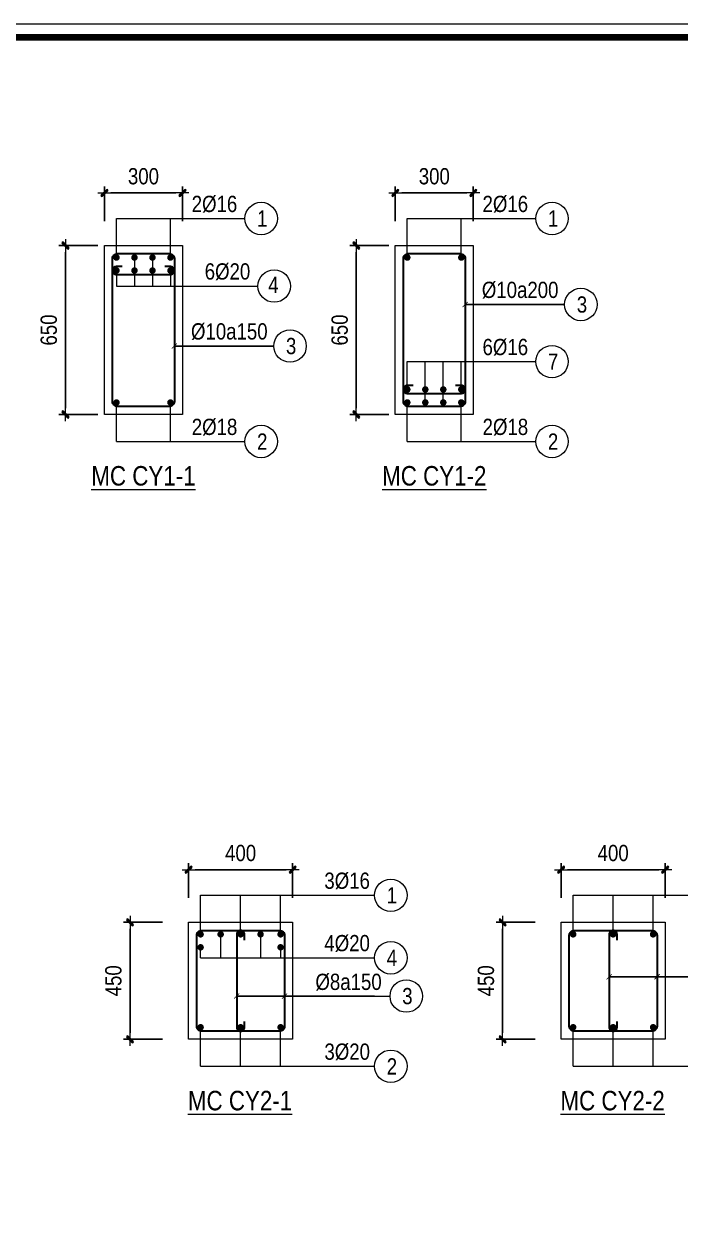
# Model space of a CAD drawing. Header units: millimetres. Extents: x 397144 to 8960116, y 345581 to 674207.
# Drawn here: x 5053080 to 5055603, y 612521 to 617107 of the extents above; entities that cross this region are included whole.
import ezdxf
from ezdxf.enums import TextEntityAlignment as Align

# ---------------------------------------------------------------- set-up
doc = ezdxf.new("R2010")
doc.units = ezdxf.units.MM
doc.header["$PDSIZE"] = -10
doc.layers.get('0').update_dxf_attribs({"linetype": 'CONTINUOUS'})
doc.layers.get('Defpoints').update_dxf_attribs({"color": 12, "linetype": 'CONTINUOUS'})
for name, color, linetype, lineweight in [('CDAI', 8, 'CONTINUOUS', 30), ('CTHEP', 2, 'CONTINUOUS', 50), ('DBAO', 3, 'CONTINUOUS', 20), ('DGIONG', 4, 'CONTINUOUS', 13), ('KTH', 150, 'CONTINUOUS', 5), ('STICK', 1, 'CONTINUOUS', 9), ('TEXT', 7, 'CONTINUOUS', 15)]:
    doc.layers.add(name, color=color, linetype=linetype, lineweight=lineweight)
doc.styles.add('Star-HelCon', font='VHELVCN_0.TTF')
doc.styles.add('TTP-HelCon', font='VHELVCN_0.TTF')
doc.styles.add('VNI-HELVE-CONDENSE', font='VHELVCN_0.TTF')
doc.dimstyles.new('kc-25', dxfattribs={"dimtxt": 62.5, "dimasz": 20, "dimexe": 20, "dimexo": 50, "dimgap": 25, "dimtad": 3, "dimdec": 0, "dimzin": 0, "dimdsep": 46, "dimtxsty": 'VNI-HELVE-CONDENSE', "dimblk": 'DIM', "dimcen": 2.5, "dimclrd": 256, "dimclre": 154, "dimclrt": 7, "dimaunit": 1, "dimadec": 0, "dimazin": 0, "dimtfac": 1, "dimtdec": 0, "dimtix": 1, "dimtmove": 0, "dimatfit": 3, "dimldrblk": 'DOT', "dimfxl": 1, "dimtolj": 1, "dimtzin": 0, "dimarcsym": 0})
doc.dimstyles.new('TTP-25', dxfattribs={"dimscale": 25, "dimtxt": 2.5, "dimasz": 1, "dimexe": 1, "dimexo": 1, "dimgap": 0.09, "dimtad": 0, "dimdec": 4, "dimrnd": 5, "dimzin": 9, "dimdsep": 46, "dimtxsty": 'TTP-HelCon', "dimblk": 'Stick1', "dimcen": 0.09, "dimdle": 1.5, "dimclrd": 256, "dimclre": 256, "dimclrt": 7, "dimadec": 0, "dimazin": 0, "dimtfac": 1, "dimtdec": 4, "dimtmove": 0, "dimatfit": 3, "dimldrblk": '_ArchTick1', "dimfxl": 1, "dimtvp": 1, "dimtolj": 1, "dimtzin": 0, "dimarcsym": 0})

# ---------------------------------------------------------------- blocks, each defined once
blk = doc.blocks.new('Stick1')
at = {"layer": 'STICK'}
h = blk.add_hatch(color=256, dxfattribs=at)
edge = h.paths.add_edge_path()
edge.add_line((0.3, 0.5), (-0.5, -0.3))
edge.add_arc((-0.4, -0.4), 0.141, 135, 315)
edge.add_line((-0.3, -0.5), (0.5, 0.3))
edge.add_arc((0.4, 0.4), 0.141, 315, 495)
blk.add_line((1, 0), (-1, 0), dxfattribs=at)
blk.add_lwpolyline([(0.3, 0.5), (-0.5, -0.3, 1), (-0.3, -0.5), (0.5, 0.3, 1), (0.3, 0.5, 1)], format="xyb", dxfattribs=at)
blk = doc.blocks.new('*D1326')
at = {"layer": 'Defpoints', "color": 0, "ltscale": 500, "transparency": 16777216}
for p in [(5053390.2, 616456.4), (5053390.2, 616323.1), (5053690.2, 616323.1)]:
    blk.add_point(p, dxfattribs=at)
at = {"layer": 'KTH', "lineweight": -2, "ltscale": 500, "transparency": 16777216}
for p, q in [((5053390.2, 616348.1), (5053390.2, 616481.4)), ((5053665.2, 616456.4), (5053415.2, 616456.4)), ((5053690.2, 616348.1), (5053690.2, 616481.4))]:
    blk.add_line(p, q, dxfattribs=at)
at = {"layer": 'KTH', "lineweight": -2, "ltscale": 500, "transparency": 16777216, "xscale": 25, "yscale": 25, "zscale": 25, "rotation": 180}
blk.add_blockref('Stick1', (5053390.2, 616456.4), dxfattribs=at)
at = {"layer": 'KTH', "lineweight": -2, "ltscale": 500, "transparency": 16777216, "xscale": 25, "yscale": 25, "zscale": 25}
blk.add_blockref('Stick1', (5053690.2, 616456.4), dxfattribs=at)
at = {"layer": 'KTH', "color": 7, "ltscale": 500, "transparency": 16777216, "insert": (5053540.2, 616520.2), "char_height": 62.5, "attachment_point": 5, "style": 'TTP-HelCon'}
blk.add_mtext('\\A1;300', dxfattribs=at)
blk = doc.blocks.new('_ArchTick1')
at = {"color": 0, "const_width": 3.81}
blk.add_lwpolyline([(-12.7, -12.7), (12.7, 12.7)], dxfattribs=at)
blk = doc.blocks.new('*D1327')
at = {"layer": 'Defpoints', "color": 0, "ltscale": 500, "transparency": 16777216}
for p in [(5053390.2, 616254.1), (5053240.4, 615604.1), (5053390.2, 615604.1)]:
    blk.add_point(p, dxfattribs=at)
at = {"layer": 'KTH', "lineweight": -2, "ltscale": 500, "transparency": 16777216}
for p, q in [((5053365.2, 616254.1), (5053215.4, 616254.1)), ((5053240.4, 616229.1), (5053240.4, 615629.1)), ((5053365.2, 615604.1), (5053215.4, 615604.1))]:
    blk.add_line(p, q, dxfattribs=at)
at = {"layer": 'KTH', "lineweight": -2, "ltscale": 500, "transparency": 16777216, "xscale": 25, "yscale": 25, "zscale": 25}
for p, rotation in [((5053240.4, 616254.1), 90), ((5053240.4, 615604.1), 270)]:
    blk.add_blockref('Stick1', p, dxfattribs=dict(at, rotation=rotation))
at = {"layer": 'KTH', "color": 7, "ltscale": 500, "transparency": 16777216, "insert": (5053176.5, 615929.1), "char_height": 62.5, "attachment_point": 5, "rotation": 90, "style": 'TTP-HelCon'}
blk.add_mtext('\\A1;650', dxfattribs=at)
blk = doc.blocks.new('DIM')
h = blk.add_hatch(color=1)
h.paths.add_polyline_path([(0.49, 0.29, 1), (0.29, 0.49), (-0.19, 0), (0.19, 0)])
h.paths.add_polyline_path([(0.19, 0), (-0.19, 0), (-0.49, -0.29, 1), (-0.29, -0.49)])
at = {"color": 9}
for p, q in [((-0.19, 0), (-1.5, 0)), ((0.19, 0), (1.5, 0))]:
    blk.add_line(p, q, dxfattribs=at)
at = {"color": 1}
for p, q in [((-0.49, -0.29), (0.29, 0.49)), ((-0.29, -0.49), (0.49, 0.29)), ((-0.19, 0), (0.19, 0))]:
    blk.add_line(p, q, dxfattribs=at)
blk.add_arc((-0.39, -0.39), 0.138, 135, 315, dxfattribs=at)
blk = doc.blocks.new('*D1328')
at = {"layer": 'Defpoints', "color": 0, "ltscale": 500, "transparency": 16777216}
for p in [(5054508.2, 616456.4), (5054508.2, 616323.1), (5054808.2, 616323.1)]:
    blk.add_point(p, dxfattribs=at)
at = {"layer": 'KTH', "lineweight": -2, "ltscale": 500, "transparency": 16777216}
for p, q in [((5054508.2, 616348.1), (5054508.2, 616481.4)), ((5054783.2, 616456.4), (5054533.2, 616456.4)), ((5054808.2, 616348.1), (5054808.2, 616481.4))]:
    blk.add_line(p, q, dxfattribs=at)
at = {"layer": 'KTH', "lineweight": -2, "ltscale": 500, "transparency": 16777216, "xscale": 25, "yscale": 25, "zscale": 25, "rotation": 180}
blk.add_blockref('Stick1', (5054508.2, 616456.4), dxfattribs=at)
at = {"layer": 'KTH', "lineweight": -2, "ltscale": 500, "transparency": 16777216, "xscale": 25, "yscale": 25, "zscale": 25}
blk.add_blockref('Stick1', (5054808.2, 616456.4), dxfattribs=at)
at = {"layer": 'KTH', "color": 7, "ltscale": 500, "transparency": 16777216, "insert": (5054658.2, 616520.2), "char_height": 62.5, "attachment_point": 5, "style": 'TTP-HelCon'}
blk.add_mtext('\\A1;300', dxfattribs=at)
blk = doc.blocks.new('*D1329')
at = {"layer": 'Defpoints', "color": 0, "ltscale": 500, "transparency": 16777216}
for p in [(5054508.2, 616254.1), (5054358.4, 615604.1), (5054508.2, 615604.1)]:
    blk.add_point(p, dxfattribs=at)
at = {"layer": 'KTH', "lineweight": -2, "ltscale": 500, "transparency": 16777216}
for p, q in [((5054483.2, 616254.1), (5054333.4, 616254.1)), ((5054358.4, 616229.1), (5054358.4, 615629.1)), ((5054483.2, 615604.1), (5054333.4, 615604.1))]:
    blk.add_line(p, q, dxfattribs=at)
at = {"layer": 'KTH', "lineweight": -2, "ltscale": 500, "transparency": 16777216, "xscale": 25, "yscale": 25, "zscale": 25}
for p, rotation in [((5054358.4, 616254.1), 90), ((5054358.4, 615604.1), 270)]:
    blk.add_blockref('Stick1', p, dxfattribs=dict(at, rotation=rotation))
at = {"layer": 'KTH', "color": 7, "ltscale": 500, "transparency": 16777216, "insert": (5054294.6, 615929.1), "char_height": 62.5, "attachment_point": 5, "rotation": 90, "style": 'TTP-HelCon'}
blk.add_mtext('\\A1;650', dxfattribs=at)
blk = doc.blocks.new('*D1330')
at = {"layer": 'Defpoints', "color": 0, "ltscale": 500, "transparency": 16777216}
for p in [(5053713.6, 613853.3), (5053713.6, 613720.1), (5054113.6, 613720.1)]:
    blk.add_point(p, dxfattribs=at)
at = {"layer": 'KTH', "lineweight": -2, "ltscale": 500, "transparency": 16777216}
for p, q in [((5053713.6, 613745.1), (5053713.6, 613878.3)), ((5054113.6, 613745.1), (5054113.6, 613878.3)), ((5054088.6, 613853.3), (5053738.6, 613853.3))]:
    blk.add_line(p, q, dxfattribs=at)
at = {"layer": 'KTH', "lineweight": -2, "ltscale": 500, "transparency": 16777216, "xscale": 25, "yscale": 25, "zscale": 25, "rotation": 180}
blk.add_blockref('Stick1', (5053713.6, 613853.3), dxfattribs=at)
at = {"layer": 'KTH', "lineweight": -2, "ltscale": 500, "transparency": 16777216, "xscale": 25, "yscale": 25, "zscale": 25}
blk.add_blockref('Stick1', (5054113.6, 613853.3), dxfattribs=at)
at = {"layer": 'KTH', "color": 7, "ltscale": 500, "transparency": 16777216, "insert": (5053913.6, 613917.2), "char_height": 62.5, "attachment_point": 5, "style": 'TTP-HelCon'}
blk.add_mtext('\\A1;400', dxfattribs=at)
blk = doc.blocks.new('*D1331')
at = {"layer": 'Defpoints', "color": 0, "ltscale": 500, "transparency": 16777216}
for p in [(5053638.5, 613651.1), (5053488.6, 613201.1), (5053638.5, 613201.1)]:
    blk.add_point(p, dxfattribs=at)
at = {"layer": 'KTH', "lineweight": -2, "ltscale": 500, "transparency": 16777216}
for p, q in [((5053613.5, 613651.1), (5053463.6, 613651.1)), ((5053488.6, 613626.1), (5053488.6, 613226.1)), ((5053613.5, 613201.1), (5053463.6, 613201.1))]:
    blk.add_line(p, q, dxfattribs=at)
at = {"layer": 'KTH', "lineweight": -2, "ltscale": 500, "transparency": 16777216, "xscale": 25, "yscale": 25, "zscale": 25}
for p, rotation in [((5053488.6, 613651.1), 90), ((5053488.6, 613201.1), 270)]:
    blk.add_blockref('Stick1', p, dxfattribs=dict(at, rotation=rotation))
at = {"layer": 'KTH', "color": 7, "ltscale": 500, "transparency": 16777216, "insert": (5053424.8, 613426.1), "char_height": 62.5, "attachment_point": 5, "rotation": 90, "style": 'TTP-HelCon'}
blk.add_mtext('\\A1;450', dxfattribs=at)
blk = doc.blocks.new('*D1332')
at = {"layer": 'Defpoints', "color": 0, "ltscale": 500, "transparency": 16777216}
for p in [(5055145.8, 613853.3), (5055145.8, 613720.1), (5055545.8, 613720.1)]:
    blk.add_point(p, dxfattribs=at)
at = {"layer": 'KTH', "lineweight": -2, "ltscale": 500, "transparency": 16777216}
for p, q in [((5055145.8, 613745.1), (5055145.8, 613878.3)), ((5055545.8, 613745.1), (5055545.8, 613878.3)), ((5055520.8, 613853.3), (5055170.8, 613853.3))]:
    blk.add_line(p, q, dxfattribs=at)
at = {"layer": 'KTH', "lineweight": -2, "ltscale": 500, "transparency": 16777216, "xscale": 25, "yscale": 25, "zscale": 25, "rotation": 180}
blk.add_blockref('Stick1', (5055145.8, 613853.3), dxfattribs=at)
at = {"layer": 'KTH', "lineweight": -2, "ltscale": 500, "transparency": 16777216, "xscale": 25, "yscale": 25, "zscale": 25}
blk.add_blockref('Stick1', (5055545.8, 613853.3), dxfattribs=at)
at = {"layer": 'KTH', "color": 7, "ltscale": 500, "transparency": 16777216, "insert": (5055345.8, 613917.2), "char_height": 62.5, "attachment_point": 5, "style": 'TTP-HelCon'}
blk.add_mtext('\\A1;400', dxfattribs=at)
blk = doc.blocks.new('*D1333')
at = {"layer": 'Defpoints', "color": 0, "ltscale": 500, "transparency": 16777216}
for p in [(5055070.6, 613651.1), (5054920.8, 613201.1), (5055070.6, 613201.1)]:
    blk.add_point(p, dxfattribs=at)
at = {"layer": 'KTH', "lineweight": -2, "ltscale": 500, "transparency": 16777216}
for p, q in [((5055045.6, 613651.1), (5054895.8, 613651.1)), ((5054920.8, 613626.1), (5054920.8, 613226.1)), ((5055045.6, 613201.1), (5054895.8, 613201.1))]:
    blk.add_line(p, q, dxfattribs=at)
at = {"layer": 'KTH', "lineweight": -2, "ltscale": 500, "transparency": 16777216, "xscale": 25, "yscale": 25, "zscale": 25}
for p, rotation in [((5054920.8, 613651.1), 90), ((5054920.8, 613201.1), 270)]:
    blk.add_blockref('Stick1', p, dxfattribs=dict(at, rotation=rotation))
at = {"layer": 'KTH', "color": 7, "ltscale": 500, "transparency": 16777216, "insert": (5054857, 613426.1), "char_height": 62.5, "attachment_point": 5, "rotation": 90, "style": 'TTP-HelCon'}
blk.add_mtext('\\A1;450', dxfattribs=at)
blk = doc.blocks.new('CHG_XX_Khung ten')
blk.add_lwpolyline([(15, 579), (826, 579), (826, 15), (15, 15)], close=True)
at = {"color": 4, "linetype": 'Continuous', "const_width": 1}
blk.add_lwpolyline([(17, 577), (824, 577), (824, 17), (17, 17)], close=True, dxfattribs=at)

msp = doc.modelspace()

# ---------------------------------------------------------------- linework, layer by layer
at = {"layer": 'CDAI'}
for points in [[(5053440.18511, 616222.87474), (5053640.18511, 616222.87474, -0.4142135624), (5053658.93511, 616204.12474), (5053658.93511, 615654.12474, -0.4142135624), (5053640.18511, 615635.37474), (5053440.18511, 615635.37474, -0.4142135624), (5053421.43511, 615654.12474), (5053421.43511, 616204.12474, -0.4142135624)], [(5054558.22405, 616222.87474), (5054758.22405, 616222.87474, -0.4142135624), (5054776.97405, 616204.12474), (5054776.97405, 615654.12474, -0.4142135624), (5054758.22405, 615635.37474), (5054558.22405, 615635.37474, -0.4142135624), (5054539.47405, 615654.12474), (5054539.47405, 616204.12474, -0.4142135624)], [(5053763.61719, 613619.83261), (5054063.61719, 613619.83261, -0.4142135624), (5054082.36719, 613601.08261), (5054082.36719, 613251.08261, -0.4142135624), (5054063.61719, 613232.33261), (5053763.61719, 613232.33261, -0.4142135624), (5053744.86719, 613251.08261), (5053744.86719, 613601.08261, -0.4142135624)], [(5055195.78398, 613619.83261), (5055495.78398, 613619.83261, -0.4142135624), (5055514.53398, 613601.08261), (5055514.53398, 613251.08261, -0.4142135624), (5055495.78398, 613232.33261), (5055195.78398, 613232.33261, -0.4142135624), (5055177.03398, 613251.08261), (5055177.03398, 613601.08261, -0.4142135624)]]:
    msp.add_lwpolyline(points, format="xyb", close=True, dxfattribs=at)
for points in [[(5053458.3551, 616172.87474), (5053436.43511, 616172.87474, 0.4142135624), (5053421.43511, 616157.87474), (5053421.43511, 616157.87474, 0.4142135624), (5053436.43511, 616142.87474), (5053643.93511, 616142.87474, 0.4142135624), (5053658.93511, 616157.87474), (5053658.93511, 616157.87474, 0.4142135624), (5053643.93511, 616172.87474), (5053622.01512, 616172.87474)], [(5054576.39404, 615715.37474), (5054554.47405, 615715.37474, 0.4142135624), (5054539.47405, 615700.37474), (5054539.47405, 615700.37474, 0.4142135624), (5054554.47405, 615685.37474), (5054761.97405, 615685.37474, 0.4142135624), (5054776.97405, 615700.37474), (5054776.97405, 615700.37474, 0.4142135624), (5054761.97405, 615715.37474), (5054740.05406, 615715.37474)], [(5053928.61719, 613582.91262), (5053928.61719, 613604.83261, 0.4142135624), (5053913.61719, 613619.83261), (5053913.61719, 613619.83261, 0.4142135624), (5053898.61719, 613604.83261), (5053898.61719, 613247.33261, 0.4142135624), (5053913.61719, 613232.33261), (5053913.61719, 613232.33261, 0.4142135624), (5053928.61719, 613247.33261), (5053928.61719, 613269.2526)], [(5055360.78398, 613582.91262), (5055360.78398, 613604.83261, 0.4142135624), (5055345.78398, 613619.83261), (5055345.78398, 613619.83261, 0.4142135624), (5055330.78398, 613604.83261), (5055330.78398, 613247.33261, 0.4142135624), (5055345.78398, 613232.33261), (5055345.78398, 613232.33261, 0.4142135624), (5055360.78398, 613247.33261), (5055360.78398, 613269.2526)]]:
    msp.add_lwpolyline(points, format="xyb", dxfattribs=at)
at = {"layer": 'CTHEP', "const_width": 12.5}
for points in [[(5053430.18511, 616207.87474, 1), (5053442.68511, 616207.87474, 1)], [(5053499.35177, 616207.87474, 1), (5053511.85177, 616207.87474, 1)], [(5053568.51844, 616207.87474, 1), (5053581.01844, 616207.87474, 1)], [(5053637.68511, 616207.87474, 1), (5053650.18511, 616207.87474, 1)], [(5054548.22405, 616207.87474, 1), (5054560.72405, 616207.87474, 1)], [(5054755.72405, 616207.87474, 1), (5054768.22405, 616207.87474, 1)], [(5053430.18511, 616157.87474, 1), (5053442.68511, 616157.87474, 1)], [(5053499.35177, 616157.87474, 1), (5053511.85177, 616157.87474, 1)], [(5053568.51844, 616157.87474, 1), (5053581.01844, 616157.87474, 1)], [(5053637.68511, 616157.87474, 1), (5053650.18511, 616157.87474, 1)], [(5054548.22405, 615700.37474, 1), (5054560.72405, 615700.37474, 1)], [(5054617.39071, 615700.37474, 1), (5054629.89071, 615700.37474, 1)], [(5054686.55738, 615700.37474, 1), (5054699.05738, 615700.37474, 1)], [(5054755.72405, 615700.37474, 1), (5054768.22405, 615700.37474, 1)], [(5053430.18511, 615650.37474, 1), (5053442.68511, 615650.37474, 1)], [(5053637.68511, 615650.37474, 1), (5053650.18511, 615650.37474, 1)], [(5054548.22405, 615650.37474, 1), (5054560.72405, 615650.37474, 1)], [(5054617.39071, 615650.37474, 1), (5054629.89071, 615650.37474, 1)], [(5054686.55738, 615650.37474, 1), (5054699.05738, 615650.37474, 1)], [(5054755.72405, 615650.37474, 1), (5054768.22405, 615650.37474, 1)], [(5053753.61719, 613604.83261, 1), (5053766.11719, 613604.83261, 1)], [(5053830.61719, 613604.83261, 1), (5053843.11719, 613604.83261, 1)], [(5053907.36719, 613604.83261, 1), (5053919.86719, 613604.83261, 1)], [(5053996.61719, 613604.83261, -1), (5053984.11719, 613604.83261, -1)], [(5054061.11719, 613604.83261, 1), (5054073.61719, 613604.83261, 1)], [(5055185.78398, 613604.83261, 1), (5055198.28398, 613604.83261, 1)], [(5055339.53398, 613604.83261, 1), (5055352.03398, 613604.83261, 1)], [(5055493.28398, 613604.83261, 1), (5055505.78398, 613604.83261, 1)], [(5053753.61719, 613554.83261, 1), (5053766.11719, 613554.83261, 1)], [(5054061.11719, 613554.83261, 1), (5054073.61719, 613554.83261, 1)], [(5053753.61719, 613247.33261, 1), (5053766.11719, 613247.33261, 1)], [(5053907.36719, 613247.33261, 1), (5053919.86719, 613247.33261, 1)], [(5054061.11719, 613247.33261, 1), (5054073.61719, 613247.33261, 1)], [(5055185.78398, 613247.33261, 1), (5055198.28398, 613247.33261, 1)], [(5055339.53398, 613247.33261, 1), (5055352.03398, 613247.33261, 1)], [(5055493.28398, 613247.33261, 1), (5055505.78398, 613247.33261, 1)]]:
    msp.add_lwpolyline(points, format="xyb", close=True, dxfattribs=at)
at = {"layer": 'DBAO', "flags": 128}
for points in [[(5053390.18511, 616254.12474), (5053690.18511, 616254.12474)], [(5053690.18511, 616254.12474), (5053690.18511, 615604.12474), (5053390.18511, 615604.12474), (5053390.18511, 616254.12474)], [(5054508.22405, 616254.12474), (5054808.22405, 616254.12474)], [(5054808.22405, 616254.12474), (5054808.22405, 615604.12474), (5054508.22405, 615604.12474), (5054508.22405, 616254.12474)], [(5054113.61719, 613651.08261), (5054113.61719, 613201.08261), (5053713.61719, 613201.08261), (5053713.61719, 613651.08261)], [(5053713.61719, 613651.08261), (5054113.61719, 613651.08261)], [(5055545.78398, 613651.08261), (5055545.78398, 613201.08261), (5055145.78398, 613201.08261), (5055145.78398, 613651.08261)], [(5055145.78398, 613651.08261), (5055545.78398, 613651.08261)]]:
    msp.add_lwpolyline(points, dxfattribs=at)
at = {"layer": 'DGIONG'}
for p, q in [((5053436.43511, 616207.87474), (5053436.43511, 616357.87474)), ((5053436.43511, 616357.87474), (5053930.18511, 616357.87474)), ((5053643.93511, 616207.87474), (5053643.93511, 616357.87474)), ((5054554.47405, 616207.87474), (5054554.47405, 616357.87474)), ((5054554.47405, 616357.87474), (5055048.22405, 616357.87474)), ((5054761.97405, 616207.87474), (5054761.97405, 616357.87474)), ((5053505.60177, 616207.87474), (5053505.60177, 616098.16406)), ((5053574.76844, 616207.87474), (5053574.76844, 616098.16406)), ((5053436.43511, 616157.87474), (5053436.43511, 616098.16406)), ((5053643.93511, 616157.87474), (5053643.93511, 616098.16406)), ((5053436.43511, 616098.16406), (5053980.18511, 616098.16406)), ((5054554.47405, 615807.47262), (5055048.22405, 615807.47262)), ((5054554.47405, 615700.37474), (5054554.47405, 615807.47262)), ((5054623.64071, 615650.37474), (5054623.64071, 615807.47262)), ((5054692.80738, 615650.37474), (5054692.80738, 615807.47262)), ((5054761.97405, 615700.37474), (5054761.97405, 615807.47262)), ((5053436.43511, 615500.37474), (5053436.43511, 615650.37474)), ((5053643.93511, 615500.37474), (5053643.93511, 615650.37474)), ((5054554.47405, 615500.37474), (5054554.47405, 615650.37474)), ((5054761.97405, 615500.37474), (5054761.97405, 615650.37474)), ((5053436.43511, 615500.37474), (5053930.18511, 615500.37474)), ((5054554.47405, 615500.37474), (5055048.22405, 615500.37474)), ((5053759.86719, 613604.83261), (5053759.86719, 613754.83261)), ((5053759.86719, 613754.83261), (5054428.61719, 613754.83261)), ((5053913.61719, 613604.83261), (5053913.61719, 613754.83261)), ((5054067.36719, 613604.83261), (5054067.36719, 613754.83261)), ((5055192.03398, 613604.83261), (5055192.03398, 613754.83261)), ((5055192.03398, 613754.83261), (5055860.78398, 613754.83261)), ((5055345.78398, 613604.83261), (5055345.78398, 613754.83261)), ((5055499.53398, 613604.83261), (5055499.53398, 613754.83261)), ((5053836.86719, 613604.83261), (5053836.86719, 613514.68426)), ((5053990.36719, 613604.83261), (5053990.36719, 613514.68426)), ((5053759.86719, 613514.68426), (5053759.86719, 613554.83261)), ((5054067.36719, 613554.83261), (5054067.36719, 613514.68426)), ((5053759.86719, 613514.68426), (5054428.61719, 613514.68426)), ((5055330.78398, 613441.47401), (5055817.28398, 613441.47401)), ((5055514.53398, 613441.47401), (5055920.28398, 613441.47401)), ((5053898.61719, 613367.30513), (5054385.11719, 613367.30513)), ((5054082.36719, 613367.30513), (5054488.11719, 613367.30513)), ((5053759.86719, 613097.33261), (5053759.86719, 613247.33261)), ((5053913.61719, 613097.33261), (5053913.61719, 613247.33261)), ((5054067.36719, 613097.33261), (5054067.36719, 613247.33261)), ((5055192.03398, 613097.33261), (5055192.03398, 613247.33261)), ((5055345.78398, 613097.33261), (5055345.78398, 613247.33261)), ((5055499.53398, 613097.33261), (5055499.53398, 613247.33261)), ((5053759.86719, 613097.33261), (5054428.61719, 613097.33261)), ((5055192.03398, 613097.33261), (5055860.78398, 613097.33261))]:
    msp.add_line(p, q, dxfattribs=at)
msp.add_lwpolyline([(5041305.03865, 617054.8672), (5058674.64408, 617054.8672), (5058674.64408, 602536.98804), (5041305.03865, 602536.98804)], close=True, dxfattribs=at)
msp.add_lwpolyline([(5041305.03865, 617054.8672), (5058674.64408, 617054.8672), (5058674.64408, 602536.98804), (5041305.03865, 602536.98804)], close=True, dxfattribs=at)
for centre in [(5053992.68511, 616357.87474), (5055110.72405, 616357.87474), (5054042.68511, 616098.16406), (5055221.72515, 616027.32481), (5054103.68621, 615867.60296), (5055110.72405, 615807.47262), (5053992.68511, 615500.37474), (5055110.72405, 615500.37474), (5054491.11719, 613754.83261), (5054491.11719, 613514.68426), (5054550.61719, 613367.30513), (5054491.11719, 613097.33261)]:
    msp.add_circle(centre, 62.5, dxfattribs=at)

# ---------------------------------------------------------------- texts
at = {"layer": 'TEXT', "style": 'TTP-HelCon'}
for s, p in [('2Þ16', (5053725.64344, 616382.87474)), ('2Þ16', (5054843.68238, 616382.87474)), ('6Þ20', (5053775.64344, 616123.16406)), ('Þ10a200', (5054840.90826, 616052.32481)), ('Þ10a150', (5053722.86932, 615892.60296)), ('6Þ16', (5054843.68238, 615832.47262)), ('2Þ18', (5053725.90878, 615525.37474)), ('2Þ18', (5054843.94772, 615525.37474))]:
    msp.add_text(s, height=62.5, dxfattribs=at).set_placement(p)
at = {"layer": 'TEXT', "style": 'Star-HelCon'}
for s, p in [('1', (5053996.85177, 616357.87474)), ('1', (5055114.89071, 616357.87474)), ('4', (5054039.51979, 616102.54944)), ('3', (5055225.89182, 616027.32481)), ('3', (5054107.85288, 615867.60296)), ('7', (5055114.89071, 615807.47262)), ('2', (5053996.85177, 615500.37474)), ('2', (5055114.89071, 615500.37474)), ('1', (5054495.28386, 613754.83261)), ('4', (5054495.28386, 613514.68426)), ('3', (5054554.78386, 613367.30513)), ('2', (5054495.28386, 613097.33261))]:
    msp.add_text(s, height=62.5, dxfattribs=at).set_placement(p, align=Align.MIDDLE)
at = {"layer": 'TEXT', "style": 'TTP-HelCon'}
for s, height, p in [('%%UMC CY1-1', 75, (5053540.18511, 615330.83121)), ('%%UMC CY1-2', 75, (5054658.22405, 615330.83121)), ('3Þ16', 62.5, (5054323.11719, 613779.83261)), ('4Þ20', 62.5, (5054323.11719, 613539.68426)), ('Þ8a150', 62.5, (5054328.61719, 613390.80513)), ('3Þ20', 62.5, (5054323.38253, 613122.33261)), ('%%UMC CY2-1', 75, (5053911.49468, 612927.78907)), ('%%UMC CY2-2', 75, (5055343.66147, 612927.78907))]:
    msp.add_text(s, height=height, dxfattribs=at).set_placement(p, align=Align.CENTER)

# ---------------------------------------------------------------- dimensions: what is measured, and where the dimension line sits
at = {"layer": 'KTH', "ltscale": 500}
for base, p1, p2, picture, middle in [((5053390.18511, 616456.37474), (5053690.18511, 616323.13669), (5053390.18511, 616323.13669), '*D1326', (5053540.18511, 616520.20808)), ((5054508.22405, 616456.37474), (5054808.22405, 616323.13669), (5054508.22405, 616323.13669), '*D1328', (5054658.22405, 616520.20808)), ((5053713.61719, 613853.33261), (5054113.61719, 613720.09456), (5053713.61719, 613720.09456), '*D1330', (5053913.61719, 613917.16594)), ((5055145.78398, 613853.33261), (5055545.78398, 613720.09456), (5055145.78398, 613720.09456), '*D1332', (5055345.78398, 613917.16594))]:
    dim = msp.add_linear_dim(base=base, p1=p1, p2=p2, dimstyle='TTP-25', override={"dimtxsty": 'TTP-HelCon'}, dxfattribs=at)
    dim.commit()
    dim.dimension.update_dxf_attribs({"geometry": picture, "text_midpoint": middle})
for base, p1, p2, picture, middle in [((5053240.35229, 615604.12474), (5053390.18511, 616254.12474), (5053390.18511, 615604.12474), '*D1327', (5053176.51896, 615929.12474)), ((5054358.39123, 615604.12474), (5054508.22405, 616254.12474), (5054508.22405, 615604.12474), '*D1329', (5054294.5579, 615929.12474)), ((5053488.63064, 613201.08261), (5053638.46345, 613651.08261), (5053638.46345, 613201.08261), '*D1331', (5053424.79731, 613426.08261)), ((5054920.79743, 613201.08261), (5055070.63024, 613651.08261), (5055070.63024, 613201.08261), '*D1333', (5054856.9641, 613426.08261))]:
    dim = msp.add_linear_dim(base=base, p1=p1, p2=p2, angle=90, dimstyle='TTP-25', override={"dimtxsty": 'TTP-HelCon'}, dxfattribs=at)
    dim.commit()
    dim.dimension.update_dxf_attribs({"geometry": picture, "text_midpoint": middle})

# ---------------------------------------------------------------- leaders
at = {"layer": 'DGIONG'}
for points in [[(5054776.97405, 616027.32481), (5055159.22515, 616027.32481)], [(5053658.93511, 615867.60296), (5054041.18621, 615867.60296)], [(5055330.78398, 613441.47401), (5055757.46444, 613441.47401)], [(5055514.53398, 613441.47401), (5055860.46444, 613441.47401)], [(5053898.61719, 613367.30513), (5054325.29764, 613367.30513)], [(5054082.36719, 613367.30513), (5054428.29764, 613367.30513)]]:
    msp.add_leader(points, dimstyle='kc-25', override={"dimtad": 0, "dimldrblk": 'ArchTick', "dimfxl": 100, "dimarcsym": 1}, dxfattribs=at)

# ---------------------------------------------------------------- next in the draw order: block references
at = {"layer": 'KTH', "ltscale": 0.8, "xscale": 25.92478421702978, "yscale": 25.92478421702978, "zscale": 25.92478421702978}
msp.add_blockref('CHG_XX_Khung ten', (5040864.31732, 602096.26671), dxfattribs=at)

doc.saveas('drawing.dxf')
